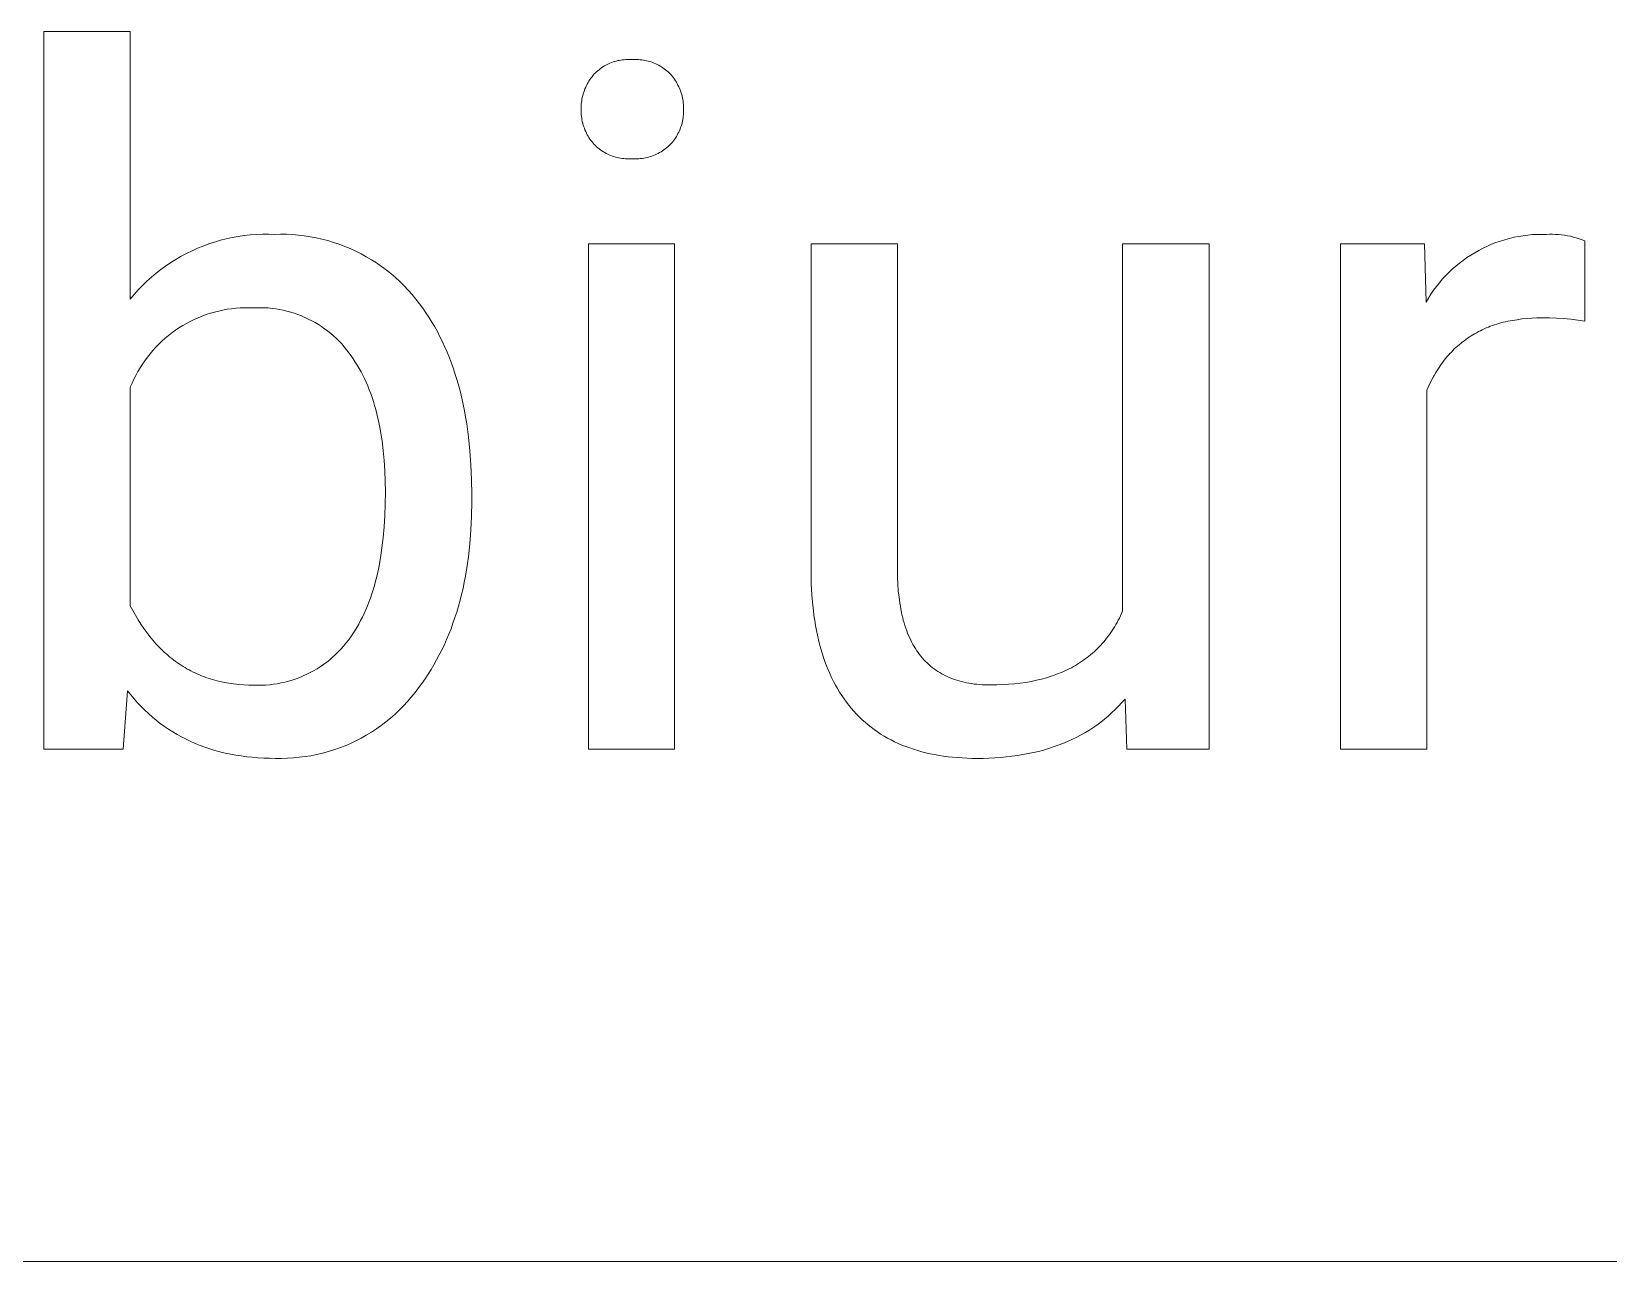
# Model space of a CAD drawing. Header units: millimetres. Extents: x 1348 to 6197, y -150 to 3238.
# Drawn here: x 4618.8 to 4725.2, y 121.2 to 204.2 of the extents above; entities that cross this region are included whole.
import ezdxf

# ---------------------------------------------------------------- set-up
doc = ezdxf.new("R2010")
doc.units = ezdxf.units.MM
doc.header["$MEASUREMENT"] = 0
doc.layers.add('Domyślny', color=7, linetype='Continuous', true_color=0x000000)

msp = doc.modelspace()

# ---------------------------------------------------------------- linework, layer by layer
at = {"layer": 'Domyślny', "color": 18, "lineweight": 15, "true_color": 0x000000}
for p, q in [((4619.59, 155.79), (4619.59, 204.24)), ((4619.59, 204.24), (4625.43, 204.24)), ((4625.43, 204.24), (4625.43, 186.17)), ((4658.12, 202.21), (4658.22, 202.24)), ((4658.22, 202.24), (4658.33, 202.27)), ((4658.33, 202.27), (4658.44, 202.29)), ((4658.44, 202.29), (4658.54, 202.31)), ((4658.54, 202.31), (4658.65, 202.32)), ((4658.65, 202.32), (4658.76, 202.33)), ((4658.76, 202.33), (4658.87, 202.34)), ((4658.87, 202.34), (4658.98, 202.35)), ((4658.98, 202.35), (4659.08, 202.35)), ((4659.08, 202.35), (4659.19, 202.34)), ((4659.19, 202.34), (4659.3, 202.34)), ((4659.3, 202.34), (4659.41, 202.34)), ((4659.41, 202.34), (4659.52, 202.35)), ((4659.52, 202.35), (4659.63, 202.35)), ((4659.63, 202.35), (4659.74, 202.34)), ((4659.74, 202.34), (4659.85, 202.33)), ((4659.85, 202.33), (4659.96, 202.32)), ((4659.96, 202.32), (4660.07, 202.31)), ((4660.07, 202.31), (4660.17, 202.29)), ((4660.17, 202.29), (4660.28, 202.26)), ((4660.28, 202.26), (4660.39, 202.24)), ((4660.39, 202.24), (4660.49, 202.21)), ((4656.52, 201.09), (4656.6, 201.18)), ((4656.6, 201.18), (4656.67, 201.28)), ((4656.67, 201.28), (4656.75, 201.37)), ((4656.75, 201.37), (4656.83, 201.44)), ((4656.83, 201.44), (4656.9, 201.52)), ((4656.9, 201.52), (4656.99, 201.59)), ((4656.99, 201.59), (4657.07, 201.66)), ((4657.07, 201.66), (4657.16, 201.73)), ((4657.16, 201.73), (4657.24, 201.79)), ((4657.24, 201.79), (4657.33, 201.85)), ((4657.33, 201.85), (4657.43, 201.91)), ((4657.43, 201.91), (4657.52, 201.96)), ((4657.52, 201.96), (4657.62, 202.01)), ((4657.62, 202.01), (4657.71, 202.06)), ((4657.71, 202.06), (4657.81, 202.1)), ((4657.81, 202.1), (4657.92, 202.14)), ((4657.92, 202.14), (4658.02, 202.18)), ((4658.02, 202.18), (4658.12, 202.21)), ((4660.49, 202.21), (4660.6, 202.18)), ((4660.6, 202.18), (4660.7, 202.14)), ((4660.7, 202.14), (4660.8, 202.1)), ((4660.8, 202.1), (4660.9, 202.05)), ((4660.9, 202.05), (4661, 202.01)), ((4661, 202.01), (4661.1, 201.96)), ((4661.1, 201.96), (4661.19, 201.9)), ((4661.19, 201.9), (4661.29, 201.85)), ((4661.29, 201.85), (4661.38, 201.79)), ((4661.38, 201.79), (4661.47, 201.72)), ((4661.47, 201.72), (4661.56, 201.66)), ((4661.56, 201.66), (4661.64, 201.59)), ((4661.64, 201.59), (4661.73, 201.52)), ((4661.73, 201.52), (4661.81, 201.44)), ((4661.81, 201.44), (4661.88, 201.37)), ((4661.88, 201.37), (4661.96, 201.28)), ((4661.96, 201.28), (4662.03, 201.19)), ((4662.03, 201.19), (4662.1, 201.1)), ((4656, 200.02), (4656.04, 200.14)), ((4656.04, 200.14), (4656.08, 200.25)), ((4656.08, 200.25), (4656.12, 200.36)), ((4656.12, 200.36), (4656.17, 200.47)), ((4656.17, 200.47), (4656.22, 200.58)), ((4656.22, 200.58), (4656.27, 200.68)), ((4656.27, 200.68), (4656.33, 200.79)), ((4656.33, 200.79), (4656.39, 200.89)), ((4656.39, 200.89), (4656.46, 200.99)), ((4656.46, 200.99), (4656.52, 201.09)), ((4662.1, 201.1), (4662.17, 201.01)), ((4662.17, 201.01), (4662.23, 200.91)), ((4662.23, 200.91), (4662.29, 200.82)), ((4662.29, 200.82), (4662.35, 200.72)), ((4662.35, 200.72), (4662.4, 200.62)), ((4662.4, 200.62), (4662.45, 200.51)), ((4662.45, 200.51), (4662.5, 200.41)), ((4662.5, 200.41), (4662.54, 200.3)), ((4662.54, 200.3), (4662.58, 200.2)), ((4662.58, 200.2), (4662.62, 200.09)), ((4655.86, 199.2), (4655.87, 199.32)), ((4655.86, 199.08), (4655.86, 199.2)), ((4655.86, 198.96), (4655.86, 199.08)), ((4655.87, 199.32), (4655.88, 199.44)), ((4655.88, 199.44), (4655.9, 199.56)), ((4655.9, 199.56), (4655.92, 199.67)), ((4655.92, 199.67), (4655.94, 199.79)), ((4655.94, 199.79), (4655.97, 199.91)), ((4655.97, 199.91), (4656, 200.02)), ((4662.62, 200.09), (4662.65, 199.98)), ((4662.65, 199.98), (4662.68, 199.87)), ((4662.68, 199.87), (4662.7, 199.76)), ((4662.7, 199.76), (4662.73, 199.64)), ((4662.73, 199.64), (4662.74, 199.53)), ((4662.74, 199.53), (4662.76, 199.42)), ((4662.76, 199.42), (4662.77, 199.3)), ((4662.77, 199.3), (4662.77, 199.19)), ((4662.77, 199.19), (4662.77, 199.08)), ((4662.77, 199.08), (4662.77, 198.96)), ((4655.86, 198.84), (4655.86, 198.96)), ((4655.86, 198.73), (4655.86, 198.84)), ((4655.87, 198.61), (4655.86, 198.73)), ((4655.88, 198.49), (4655.87, 198.61)), ((4655.9, 198.38), (4655.88, 198.49)), ((4655.92, 198.26), (4655.9, 198.38)), ((4655.94, 198.15), (4655.92, 198.26)), ((4655.97, 198.03), (4655.94, 198.15)), ((4656, 197.92), (4655.97, 198.03)), ((4662.68, 198.07), (4662.65, 197.96)), ((4662.7, 198.18), (4662.68, 198.07)), ((4662.73, 198.29), (4662.7, 198.18)), ((4662.74, 198.4), (4662.73, 198.29)), ((4662.76, 198.51), (4662.74, 198.4)), ((4662.77, 198.62), (4662.76, 198.51)), ((4662.77, 198.96), (4662.77, 198.85)), ((4662.77, 198.85), (4662.77, 198.74)), ((4662.77, 198.74), (4662.77, 198.62)), ((4656.04, 197.81), (4656, 197.92)), ((4656.08, 197.7), (4656.04, 197.81)), ((4656.12, 197.59), (4656.08, 197.7)), ((4656.17, 197.48), (4656.12, 197.59)), ((4656.22, 197.37), (4656.17, 197.48)), ((4656.27, 197.27), (4656.22, 197.37)), ((4656.33, 197.17), (4656.27, 197.27)), ((4656.39, 197.07), (4656.33, 197.17)), ((4656.46, 196.97), (4656.39, 197.07)), ((4656.52, 196.87), (4656.46, 196.97)), ((4662.17, 196.95), (4662.1, 196.86)), ((4662.23, 197.04), (4662.17, 196.95)), ((4662.29, 197.14), (4662.23, 197.04)), ((4662.35, 197.24), (4662.29, 197.14)), ((4662.4, 197.34), (4662.35, 197.24)), ((4662.45, 197.44), (4662.4, 197.34)), ((4662.5, 197.54), (4662.45, 197.44)), ((4662.54, 197.64), (4662.5, 197.54)), ((4662.58, 197.75), (4662.54, 197.64)), ((4662.62, 197.85), (4662.58, 197.75)), ((4662.65, 197.96), (4662.62, 197.85)), ((4656.6, 196.78), (4656.52, 196.87)), ((4656.67, 196.69), (4656.6, 196.78)), ((4656.75, 196.6), (4656.67, 196.69)), ((4656.83, 196.53), (4656.75, 196.6)), ((4656.91, 196.45), (4656.83, 196.53)), ((4657, 196.38), (4656.91, 196.45)), ((4657.09, 196.31), (4657, 196.38)), ((4657.18, 196.24), (4657.09, 196.31)), ((4657.27, 196.18), (4657.18, 196.24)), ((4657.37, 196.12), (4657.27, 196.18)), ((4657.46, 196.06), (4657.37, 196.12)), ((4657.56, 196.01), (4657.46, 196.06)), ((4657.66, 195.96), (4657.56, 196.01)), ((4657.76, 195.91), (4657.66, 195.96)), ((4657.87, 195.87), (4657.76, 195.91)), ((4657.97, 195.83), (4657.87, 195.87)), ((4660.75, 195.87), (4660.64, 195.83)), ((4660.85, 195.91), (4660.75, 195.87)), ((4660.96, 195.96), (4660.85, 195.91)), ((4661.06, 196.01), (4660.96, 195.96)), ((4661.16, 196.06), (4661.06, 196.01)), ((4661.26, 196.12), (4661.16, 196.06)), ((4661.35, 196.18), (4661.26, 196.12)), ((4661.45, 196.24), (4661.35, 196.18)), ((4661.54, 196.31), (4661.45, 196.24)), ((4661.63, 196.38), (4661.54, 196.31)), ((4661.72, 196.45), (4661.63, 196.38)), ((4661.8, 196.53), (4661.72, 196.45)), ((4661.88, 196.6), (4661.8, 196.53)), ((4661.96, 196.69), (4661.88, 196.6)), ((4662.03, 196.77), (4661.96, 196.69)), ((4662.1, 196.86), (4662.03, 196.77)), ((4658.08, 195.79), (4657.97, 195.83)), ((4658.19, 195.76), (4658.08, 195.79)), ((4658.3, 195.73), (4658.19, 195.76)), ((4658.41, 195.71), (4658.3, 195.73)), ((4658.52, 195.69), (4658.41, 195.71)), ((4658.63, 195.67), (4658.52, 195.69)), ((4658.74, 195.66), (4658.63, 195.67)), ((4658.85, 195.65), (4658.74, 195.66)), ((4658.96, 195.64), (4658.85, 195.65)), ((4659.08, 195.64), (4658.96, 195.64)), ((4659.19, 195.64), (4659.08, 195.64)), ((4659.3, 195.65), (4659.19, 195.64)), ((4659.41, 195.65), (4659.3, 195.65)), ((4659.53, 195.64), (4659.41, 195.65)), ((4659.64, 195.64), (4659.53, 195.64)), ((4659.75, 195.65), (4659.64, 195.64)), ((4659.87, 195.66), (4659.75, 195.65)), ((4659.98, 195.67), (4659.87, 195.66)), ((4660.09, 195.69), (4659.98, 195.67)), ((4660.2, 195.71), (4660.09, 195.69)), ((4660.31, 195.74), (4660.2, 195.71)), ((4660.42, 195.76), (4660.31, 195.74)), ((4660.53, 195.8), (4660.42, 195.76)), ((4660.64, 195.83), (4660.53, 195.8)), ((4633.53, 190.5), (4633.94, 190.53)), ((4633.94, 190.53), (4634.35, 190.55)), ((4634.35, 190.55), (4634.76, 190.55)), ((4634.76, 190.55), (4635.17, 190.54)), ((4635.17, 190.54), (4635.58, 190.55)), ((4635.58, 190.55), (4635.98, 190.55)), ((4635.98, 190.55), (4636.38, 190.53)), ((4636.38, 190.53), (4636.78, 190.49)), ((4720.08, 190.52), (4720.39, 190.54)), ((4720.39, 190.54), (4720.71, 190.54)), ((4720.71, 190.54), (4721.02, 190.54)), ((4721.02, 190.54), (4721.23, 190.55)), ((4721.23, 190.55), (4721.43, 190.55)), ((4721.43, 190.55), (4721.63, 190.54)), ((4721.63, 190.54), (4721.84, 190.53)), ((4721.84, 190.53), (4722.04, 190.51)), ((4629.6, 189.43), (4629.97, 189.6)), ((4629.97, 189.6), (4630.35, 189.75)), ((4630.35, 189.75), (4630.73, 189.89)), ((4630.73, 189.89), (4631.12, 190.02)), ((4631.12, 190.02), (4631.52, 190.14)), ((4631.52, 190.14), (4631.91, 190.24)), ((4631.91, 190.24), (4632.32, 190.33)), ((4632.32, 190.33), (4632.72, 190.4)), ((4632.72, 190.4), (4633.13, 190.46)), ((4633.13, 190.46), (4633.53, 190.5)), ((4636.78, 190.49), (4637.18, 190.45)), ((4637.18, 190.45), (4637.58, 190.38)), ((4637.58, 190.38), (4637.98, 190.31)), ((4637.98, 190.31), (4638.37, 190.22)), ((4638.37, 190.22), (4638.76, 190.12)), ((4638.76, 190.12), (4639.15, 190)), ((4639.15, 190), (4639.53, 189.87)), ((4639.53, 189.87), (4639.91, 189.73)), ((4639.91, 189.73), (4640.28, 189.58)), ((4640.28, 189.58), (4640.65, 189.41)), ((4656.35, 155.78), (4656.35, 189.9)), ((4656.35, 189.9), (4662.17, 189.9)), ((4662.17, 189.9), (4662.17, 155.78)), ((4671.39, 167.71), (4671.39, 189.91)), ((4671.39, 189.91), (4677.22, 189.91)), ((4677.22, 189.91), (4677.22, 167.87)), ((4692.41, 165.09), (4692.41, 189.91)), ((4692.41, 189.91), (4698.26, 189.91)), ((4698.26, 189.91), (4698.26, 155.79)), ((4707.12, 155.79), (4707.12, 189.91)), ((4707.12, 189.91), (4712.79, 189.91)), ((4712.79, 189.91), (4712.89, 185.97)), ((4716.18, 189.3), (4716.46, 189.46)), ((4716.46, 189.46), (4716.74, 189.6)), ((4716.74, 189.6), (4717.03, 189.74)), ((4717.03, 189.74), (4717.32, 189.87)), ((4717.32, 189.87), (4717.61, 189.98)), ((4717.61, 189.98), (4717.91, 190.08)), ((4717.91, 190.08), (4718.21, 190.18)), ((4718.21, 190.18), (4718.52, 190.26)), ((4718.52, 190.26), (4718.83, 190.34)), ((4718.83, 190.34), (4719.14, 190.4)), ((4719.14, 190.4), (4719.45, 190.45)), ((4719.45, 190.45), (4719.76, 190.49)), ((4719.76, 190.49), (4720.08, 190.52)), ((4722.04, 190.51), (4722.24, 190.48)), ((4722.24, 190.48), (4722.44, 190.45)), ((4722.44, 190.45), (4722.64, 190.41)), ((4722.64, 190.41), (4722.84, 190.36)), ((4722.84, 190.36), (4723.03, 190.31)), ((4723.03, 190.31), (4723.23, 190.24)), ((4723.23, 190.24), (4723.42, 190.18)), ((4723.42, 190.18), (4723.61, 190.1)), ((4723.61, 190.1), (4723.61, 184.68)), ((4627.49, 188.16), (4627.82, 188.4)), ((4627.82, 188.4), (4628.16, 188.63)), ((4628.16, 188.63), (4628.51, 188.85)), ((4628.51, 188.85), (4628.87, 189.06)), ((4628.87, 189.06), (4629.23, 189.25)), ((4629.23, 189.25), (4629.6, 189.43)), ((4640.65, 189.41), (4641.01, 189.23)), ((4641.01, 189.23), (4641.36, 189.03)), ((4641.36, 189.03), (4641.71, 188.83)), ((4641.71, 188.83), (4642.05, 188.61)), ((4642.05, 188.61), (4642.38, 188.38)), ((4714.9, 188.39), (4715.14, 188.59)), ((4715.14, 188.59), (4715.39, 188.78)), ((4715.39, 188.78), (4715.65, 188.97)), ((4715.65, 188.97), (4715.91, 189.14)), ((4715.91, 189.14), (4716.18, 189.3)), ((4626.26, 187.08), (4626.55, 187.37)), ((4626.55, 187.37), (4626.86, 187.64)), ((4626.86, 187.64), (4627.17, 187.91)), ((4627.17, 187.91), (4627.49, 188.16)), ((4642.38, 188.38), (4642.71, 188.14)), ((4642.71, 188.14), (4643.02, 187.89)), ((4643.02, 187.89), (4643.33, 187.63)), ((4643.33, 187.63), (4643.62, 187.35)), ((4643.62, 187.35), (4643.91, 187.07)), ((4713.79, 187.27), (4713.99, 187.51)), ((4713.99, 187.51), (4714.21, 187.74)), ((4714.21, 187.74), (4714.43, 187.97)), ((4714.43, 187.97), (4714.66, 188.18)), ((4714.66, 188.18), (4714.9, 188.39)), ((4625.43, 186.17), (4625.7, 186.48)), ((4625.7, 186.48), (4625.97, 186.79)), ((4625.97, 186.79), (4626.26, 187.08)), ((4643.91, 187.07), (4644.19, 186.78)), ((4644.19, 186.78), (4644.46, 186.47)), ((4644.46, 186.47), (4644.71, 186.16)), ((4713.05, 186.24), (4713.22, 186.51)), ((4713.22, 186.51), (4713.4, 186.77)), ((4713.4, 186.77), (4713.59, 187.02)), ((4713.59, 187.02), (4713.79, 187.27)), ((4630.84, 185.21), (4630.56, 185.12)), ((4631.12, 185.29), (4630.84, 185.21)), ((4631.4, 185.36), (4631.12, 185.29)), ((4631.68, 185.42), (4631.4, 185.36)), ((4631.97, 185.48), (4631.68, 185.42)), ((4632.26, 185.52), (4631.97, 185.48)), ((4632.55, 185.55), (4632.26, 185.52)), ((4632.84, 185.58), (4632.55, 185.55)), ((4633.13, 185.59), (4632.84, 185.58)), ((4633.43, 185.59), (4633.13, 185.59)), ((4633.72, 185.58), (4633.43, 185.59)), ((4633.98, 185.59), (4633.72, 185.58)), ((4634.23, 185.59), (4633.98, 185.59)), ((4634.49, 185.59), (4634.23, 185.59)), ((4634.75, 185.57), (4634.49, 185.59)), ((4635, 185.54), (4634.75, 185.57)), ((4635.26, 185.51), (4635, 185.54)), ((4635.51, 185.47), (4635.26, 185.51)), ((4635.76, 185.42), (4635.51, 185.47)), ((4636.01, 185.36), (4635.76, 185.42)), ((4636.26, 185.29), (4636.01, 185.36)), ((4636.5, 185.21), (4636.26, 185.29)), ((4636.74, 185.13), (4636.5, 185.21)), ((4644.71, 186.16), (4644.96, 185.84)), ((4644.96, 185.84), (4645.18, 185.55)), ((4645.18, 185.55), (4645.39, 185.24)), ((4645.39, 185.24), (4645.59, 184.94)), ((4712.89, 185.97), (4713.05, 186.24)), ((4628.72, 184.22), (4628.48, 184.06)), ((4628.97, 184.38), (4628.72, 184.22)), ((4629.23, 184.52), (4628.97, 184.38)), ((4629.48, 184.66), (4629.23, 184.52)), ((4629.75, 184.79), (4629.48, 184.66)), ((4630.01, 184.91), (4629.75, 184.79)), ((4630.28, 185.02), (4630.01, 184.91)), ((4630.56, 185.12), (4630.28, 185.02)), ((4636.98, 185.03), (4636.74, 185.13)), ((4637.22, 184.93), (4636.98, 185.03)), ((4637.45, 184.82), (4637.22, 184.93)), ((4637.68, 184.71), (4637.45, 184.82)), ((4637.91, 184.58), (4637.68, 184.71)), ((4638.13, 184.45), (4637.91, 184.58)), ((4638.34, 184.31), (4638.13, 184.45)), ((4638.55, 184.16), (4638.34, 184.31)), ((4638.76, 184.01), (4638.55, 184.16)), ((4645.59, 184.94), (4645.79, 184.62)), ((4645.79, 184.62), (4645.98, 184.3)), ((4645.98, 184.3), (4646.16, 183.97)), ((4716.82, 184.16), (4716.69, 184.1)), ((4716.96, 184.22), (4716.82, 184.16)), ((4717.1, 184.27), (4716.96, 184.22)), ((4717.23, 184.33), (4717.1, 184.27)), ((4717.37, 184.38), (4717.23, 184.33)), ((4717.52, 184.43), (4717.37, 184.38)), ((4717.66, 184.47), (4717.52, 184.43)), ((4717.81, 184.52), (4717.66, 184.47)), ((4717.95, 184.56), (4717.81, 184.52)), ((4718.1, 184.6), (4717.95, 184.56)), ((4718.25, 184.64), (4718.1, 184.6)), ((4718.41, 184.67), (4718.25, 184.64)), ((4718.72, 184.73), (4718.41, 184.67)), ((4719.04, 184.78), (4718.72, 184.73)), ((4719.36, 184.83), (4719.04, 184.78)), ((4719.69, 184.86), (4719.36, 184.83)), ((4720.03, 184.89), (4719.69, 184.86)), ((4720.38, 184.9), (4720.03, 184.89)), ((4720.73, 184.9), (4720.38, 184.9)), ((4721.22, 184.9), (4720.73, 184.9)), ((4721.7, 184.89), (4721.22, 184.9)), ((4722.18, 184.86), (4721.7, 184.89)), ((4722.66, 184.81), (4722.18, 184.86)), ((4723.13, 184.75), (4722.66, 184.81)), ((4723.61, 184.68), (4723.13, 184.75)), ((4627.36, 183.12), (4627.16, 182.92)), ((4627.57, 183.33), (4627.36, 183.12)), ((4627.79, 183.52), (4627.57, 183.33)), ((4628.01, 183.71), (4627.79, 183.52)), ((4628.24, 183.89), (4628.01, 183.71)), ((4628.48, 184.06), (4628.24, 183.89)), ((4638.96, 183.85), (4638.76, 184.01)), ((4639.15, 183.68), (4638.96, 183.85)), ((4639.34, 183.51), (4639.15, 183.68)), ((4639.52, 183.33), (4639.34, 183.51)), ((4639.7, 183.14), (4639.52, 183.33)), ((4639.87, 182.95), (4639.7, 183.14)), ((4646.16, 183.97), (4646.33, 183.63)), ((4646.33, 183.63), (4646.5, 183.28)), ((4646.5, 183.28), (4646.66, 182.93)), ((4715.12, 183.09), (4715.01, 182.99)), ((4715.23, 183.18), (4715.12, 183.09)), ((4715.34, 183.27), (4715.23, 183.18)), ((4715.46, 183.36), (4715.34, 183.27)), ((4715.57, 183.44), (4715.46, 183.36)), ((4715.69, 183.52), (4715.57, 183.44)), ((4715.81, 183.6), (4715.69, 183.52)), ((4715.93, 183.68), (4715.81, 183.6)), ((4716.05, 183.76), (4715.93, 183.68)), ((4716.17, 183.83), (4716.05, 183.76)), ((4716.3, 183.9), (4716.17, 183.83)), ((4716.43, 183.97), (4716.3, 183.9)), ((4716.56, 184.03), (4716.43, 183.97)), ((4716.69, 184.1), (4716.56, 184.03)), ((4626.41, 182.01), (4626.25, 181.77)), ((4626.59, 182.25), (4626.41, 182.01)), ((4626.77, 182.48), (4626.59, 182.25)), ((4626.96, 182.7), (4626.77, 182.48)), ((4627.16, 182.92), (4626.96, 182.7)), ((4640.03, 182.75), (4639.87, 182.95)), ((4640.19, 182.55), (4640.03, 182.75)), ((4640.34, 182.34), (4640.19, 182.55)), ((4640.48, 182.13), (4640.34, 182.34)), ((4640.62, 181.92), (4640.48, 182.13)), ((4646.66, 182.93), (4646.82, 182.58)), ((4646.82, 182.58), (4646.97, 182.21)), ((4646.97, 182.21), (4647.11, 181.84)), ((4714.12, 182.04), (4714.03, 181.92)), ((4714.21, 182.15), (4714.12, 182.04)), ((4714.3, 182.27), (4714.21, 182.15)), ((4714.4, 182.38), (4714.3, 182.27)), ((4714.5, 182.49), (4714.4, 182.38)), ((4714.6, 182.59), (4714.5, 182.49)), ((4714.7, 182.7), (4714.6, 182.59)), ((4714.8, 182.8), (4714.7, 182.7)), ((4714.91, 182.9), (4714.8, 182.8)), ((4715.01, 182.99), (4714.91, 182.9)), ((4625.8, 181.02), (4625.67, 180.76)), ((4625.94, 181.28), (4625.8, 181.02)), ((4626.09, 181.53), (4625.94, 181.28)), ((4626.25, 181.77), (4626.09, 181.53)), ((4640.75, 181.71), (4640.62, 181.92)), ((4640.88, 181.49), (4640.75, 181.71)), ((4641.01, 181.26), (4640.88, 181.49)), ((4641.13, 181.03), (4641.01, 181.26)), ((4641.24, 180.8), (4641.13, 181.03)), ((4647.11, 181.84), (4647.24, 181.46)), ((4647.24, 181.46), (4647.37, 181.08)), ((4647.37, 181.08), (4647.49, 180.68)), ((4713.45, 181.02), (4713.37, 180.89)), ((4713.52, 181.16), (4713.45, 181.02)), ((4713.6, 181.29), (4713.52, 181.16)), ((4713.68, 181.42), (4713.6, 181.29)), ((4713.77, 181.55), (4713.68, 181.42)), ((4713.85, 181.67), (4713.77, 181.55)), ((4713.94, 181.8), (4713.85, 181.67)), ((4714.03, 181.92), (4713.94, 181.8)), ((4625.55, 180.49), (4625.43, 180.22)), ((4625.43, 180.22), (4625.43, 165.46)), ((4625.67, 180.76), (4625.55, 180.49)), ((4641.35, 180.55), (4641.24, 180.8)), ((4641.46, 180.31), (4641.35, 180.55)), ((4641.56, 180.05), (4641.46, 180.31)), ((4641.66, 179.79), (4641.56, 180.05)), ((4647.49, 180.68), (4647.6, 180.29)), ((4647.6, 180.29), (4647.71, 179.88)), ((4647.71, 179.88), (4647.81, 179.47)), ((4713.08, 180.31), (4712.95, 180.01)), ((4712.95, 180.01), (4712.95, 155.79)), ((4713.22, 180.6), (4713.08, 180.31)), ((4713.37, 180.89), (4713.22, 180.6)), ((4641.75, 179.53), (4641.66, 179.79)), ((4641.84, 179.26), (4641.75, 179.53)), ((4641.92, 178.99), (4641.84, 179.26)), ((4642, 178.71), (4641.92, 178.99)), ((4647.81, 179.47), (4647.9, 179.05)), ((4647.9, 179.05), (4647.99, 178.62)), ((4642.08, 178.42), (4642, 178.71)), ((4642.15, 178.13), (4642.08, 178.42)), ((4642.21, 177.83), (4642.15, 178.13)), ((4642.27, 177.53), (4642.21, 177.83)), ((4647.99, 178.62), (4648.06, 178.19)), ((4648.06, 178.19), (4648.14, 177.75)), ((4642.33, 177.23), (4642.27, 177.53)), ((4642.43, 176.6), (4642.33, 177.23)), ((4648.14, 177.75), (4648.26, 176.85)), ((4648.26, 176.85), (4648.36, 175.92)), ((4642.51, 175.95), (4642.43, 176.6)), ((4642.57, 175.27), (4642.51, 175.95)), ((4648.36, 175.92), (4648.42, 174.96)), ((4642.61, 174.58), (4642.57, 175.27)), ((4642.64, 173.87), (4642.61, 174.58)), ((4648.42, 174.96), (4648.46, 173.98)), ((4642.65, 173.13), (4642.64, 173.87)), ((4648.46, 173.98), (4648.48, 172.97)), ((4642.64, 172.33), (4642.65, 173.13)), ((4648.48, 172.47), (4648.46, 171.51)), ((4648.48, 172.97), (4648.48, 172.47)), ((4642.57, 170.8), (4642.61, 171.55)), ((4642.61, 171.55), (4642.64, 172.33)), ((4648.46, 171.51), (4648.42, 170.57)), ((4642.5, 170.07), (4642.57, 170.8)), ((4648.42, 170.57), (4648.35, 169.65)), ((4642.32, 168.7), (4642.42, 169.37)), ((4642.42, 169.37), (4642.5, 170.07)), ((4648.35, 169.65), (4648.25, 168.76)), ((4642.2, 168.05), (4642.32, 168.7)), ((4648.19, 168.32), (4648.13, 167.89)), ((4648.25, 168.76), (4648.19, 168.32)), ((4641.91, 166.83), (4641.99, 167.12)), ((4641.99, 167.12), (4642.07, 167.43)), ((4642.07, 167.43), (4642.14, 167.73)), ((4642.14, 167.73), (4642.2, 168.05)), ((4648.05, 167.47), (4647.97, 167.05)), ((4648.13, 167.89), (4648.05, 167.47)), ((4671.4, 166.94), (4671.39, 167.71)), ((4677.22, 167.87), (4677.22, 167.39)), ((4677.22, 167.39), (4677.24, 166.93)), ((4641.64, 165.98), (4641.74, 166.26)), ((4641.74, 166.26), (4641.83, 166.54)), ((4641.83, 166.54), (4641.91, 166.83)), ((4647.79, 166.23), (4647.69, 165.83)), ((4647.89, 166.63), (4647.79, 166.23)), ((4647.97, 167.05), (4647.89, 166.63)), ((4671.44, 166.2), (4671.4, 166.94)), ((4671.5, 165.49), (4671.44, 166.2)), ((4677.24, 166.93), (4677.27, 166.48)), ((4677.27, 166.48), (4677.32, 166.05)), ((4677.32, 166.05), (4677.37, 165.63)), ((4625.43, 165.46), (4625.61, 165.14)), ((4625.61, 165.14), (4625.78, 164.82)), ((4641.22, 164.94), (4641.33, 165.19)), ((4641.33, 165.19), (4641.44, 165.45)), ((4641.44, 165.45), (4641.54, 165.71)), ((4641.54, 165.71), (4641.64, 165.98)), ((4647.47, 165.04), (4647.34, 164.66)), ((4647.58, 165.43), (4647.47, 165.04)), ((4647.69, 165.83), (4647.58, 165.43)), ((4671.54, 165.14), (4671.5, 165.49)), ((4671.58, 164.8), (4671.54, 165.14)), ((4677.37, 165.63), (4677.41, 165.43)), ((4677.41, 165.43), (4677.44, 165.23)), ((4677.44, 165.23), (4677.48, 165.04)), ((4677.48, 165.04), (4677.52, 164.85)), ((4692.34, 164.94), (4692.41, 165.09)), ((4625.78, 164.82), (4625.97, 164.51)), ((4625.97, 164.51), (4626.15, 164.21)), ((4626.15, 164.21), (4626.35, 163.93)), ((4626.35, 163.93), (4626.55, 163.65)), ((4640.59, 163.78), (4640.73, 164)), ((4640.73, 164), (4640.86, 164.23)), ((4640.86, 164.23), (4640.98, 164.46)), ((4640.98, 164.46), (4641.1, 164.7)), ((4641.1, 164.7), (4641.22, 164.94)), ((4647.21, 164.28), (4647.08, 163.91)), ((4647.34, 164.66), (4647.21, 164.28)), ((4671.63, 164.46), (4671.58, 164.8)), ((4671.68, 164.13), (4671.63, 164.46)), ((4671.74, 163.8), (4671.68, 164.13)), ((4677.52, 164.85), (4677.57, 164.66)), ((4677.57, 164.66), (4677.61, 164.48)), ((4677.61, 164.48), (4677.67, 164.3)), ((4677.67, 164.3), (4677.72, 164.12)), ((4677.72, 164.12), (4677.78, 163.95)), ((4677.78, 163.95), (4677.84, 163.78)), ((4691.71, 163.79), (4691.79, 163.93)), ((4691.79, 163.93), (4691.88, 164.06)), ((4691.88, 164.06), (4691.96, 164.2)), ((4691.96, 164.2), (4692.04, 164.34)), ((4692.04, 164.34), (4692.12, 164.49)), ((4692.12, 164.49), (4692.2, 164.63)), ((4692.2, 164.63), (4692.27, 164.78)), ((4692.27, 164.78), (4692.34, 164.94)), ((4626.55, 163.65), (4626.75, 163.38)), ((4626.75, 163.38), (4626.96, 163.13)), ((4626.96, 163.13), (4627.18, 162.88)), ((4627.18, 162.88), (4627.4, 162.65)), ((4639.83, 162.74), (4639.99, 162.94)), ((4639.99, 162.94), (4640.15, 163.15)), ((4640.15, 163.15), (4640.31, 163.36)), ((4640.31, 163.36), (4640.45, 163.57)), ((4640.45, 163.57), (4640.59, 163.78)), ((4646.78, 163.18), (4646.63, 162.83)), ((4646.93, 163.54), (4646.78, 163.18)), ((4647.08, 163.91), (4646.93, 163.54)), ((4671.81, 163.48), (4671.74, 163.8)), ((4671.88, 163.17), (4671.81, 163.48)), ((4671.96, 162.86), (4671.88, 163.17)), ((4672.04, 162.56), (4671.96, 162.86)), ((4677.84, 163.78), (4677.9, 163.61)), ((4677.9, 163.61), (4677.97, 163.45)), ((4677.97, 163.45), (4678.04, 163.3)), ((4678.04, 163.3), (4678.11, 163.14)), ((4678.11, 163.14), (4678.18, 162.99)), ((4678.18, 162.99), (4678.26, 162.85)), ((4678.26, 162.85), (4678.34, 162.71)), ((4690.93, 162.8), (4691.03, 162.92)), ((4691.03, 162.92), (4691.14, 163.03)), ((4691.14, 163.03), (4691.24, 163.15)), ((4691.24, 163.15), (4691.33, 163.28)), ((4691.33, 163.28), (4691.43, 163.4)), ((4691.43, 163.4), (4691.52, 163.53)), ((4691.52, 163.53), (4691.62, 163.66)), ((4691.62, 163.66), (4691.71, 163.79)), ((4627.4, 162.65), (4627.52, 162.53)), ((4627.52, 162.53), (4627.63, 162.42)), ((4627.63, 162.42), (4627.75, 162.31)), ((4627.75, 162.31), (4627.87, 162.21)), ((4627.87, 162.21), (4627.99, 162.1)), ((4627.99, 162.1), (4628.11, 162)), ((4628.11, 162), (4628.23, 161.9)), ((4628.23, 161.9), (4628.35, 161.81)), ((4628.35, 161.81), (4628.48, 161.71)), ((4638.69, 161.66), (4638.89, 161.82)), ((4638.89, 161.82), (4639.09, 161.99)), ((4639.09, 161.99), (4639.29, 162.17)), ((4639.29, 162.17), (4639.47, 162.35)), ((4639.47, 162.35), (4639.65, 162.54)), ((4639.65, 162.54), (4639.83, 162.74)), ((4646.11, 161.81), (4645.93, 161.48)), ((4646.29, 162.14), (4646.11, 161.81)), ((4646.46, 162.48), (4646.29, 162.14)), ((4646.63, 162.83), (4646.46, 162.48)), ((4672.13, 162.27), (4672.04, 162.56)), ((4672.22, 161.98), (4672.13, 162.27)), ((4672.32, 161.69), (4672.22, 161.98)), ((4678.34, 162.71), (4678.43, 162.57)), ((4678.43, 162.57), (4678.52, 162.43)), ((4678.52, 162.43), (4678.61, 162.3)), ((4678.61, 162.3), (4678.7, 162.18)), ((4678.7, 162.18), (4678.8, 162.05)), ((4678.8, 162.05), (4678.9, 161.93)), ((4678.9, 161.93), (4679, 161.82)), ((4679, 161.82), (4679.11, 161.71)), ((4689.76, 161.78), (4689.88, 161.87)), ((4689.88, 161.87), (4690.01, 161.96)), ((4690.01, 161.96), (4690.13, 162.06)), ((4690.13, 162.06), (4690.25, 162.16)), ((4690.25, 162.16), (4690.37, 162.26)), ((4690.37, 162.26), (4690.49, 162.36)), ((4690.49, 162.36), (4690.6, 162.47)), ((4690.6, 162.47), (4690.71, 162.58)), ((4690.71, 162.58), (4690.82, 162.69)), ((4690.82, 162.69), (4690.93, 162.8)), ((4628.48, 161.71), (4628.61, 161.62)), ((4628.61, 161.62), (4628.73, 161.54)), ((4628.73, 161.54), (4628.86, 161.45)), ((4628.86, 161.45), (4629, 161.37)), ((4629, 161.37), (4629.13, 161.29)), ((4629.13, 161.29), (4629.26, 161.21)), ((4629.26, 161.21), (4629.4, 161.14)), ((4629.4, 161.14), (4629.53, 161.06)), ((4629.53, 161.06), (4629.67, 160.99)), ((4629.67, 160.99), (4629.81, 160.93)), ((4629.81, 160.93), (4629.95, 160.86)), ((4629.95, 160.86), (4630.1, 160.8)), ((4630.1, 160.8), (4630.24, 160.74)), ((4630.24, 160.74), (4630.39, 160.68)), ((4636.87, 160.63), (4637.11, 160.73)), ((4637.11, 160.73), (4637.35, 160.84)), ((4637.35, 160.84), (4637.58, 160.95)), ((4637.58, 160.95), (4637.81, 161.08)), ((4637.81, 161.08), (4638.04, 161.21)), ((4638.04, 161.21), (4638.26, 161.35)), ((4638.26, 161.35), (4638.48, 161.5)), ((4638.48, 161.5), (4638.69, 161.66)), ((4645.53, 160.84), (4645.33, 160.53)), ((4645.73, 161.16), (4645.53, 160.84)), ((4645.93, 161.48), (4645.73, 161.16)), ((4672.42, 161.41), (4672.32, 161.69)), ((4672.53, 161.14), (4672.42, 161.41)), ((4672.65, 160.88), (4672.53, 161.14)), ((4672.77, 160.62), (4672.65, 160.88)), ((4679.11, 161.71), (4679.22, 161.6)), ((4679.22, 161.6), (4679.33, 161.5)), ((4679.33, 161.5), (4679.45, 161.39)), ((4679.45, 161.39), (4679.56, 161.3)), ((4679.56, 161.3), (4679.69, 161.21)), ((4679.69, 161.21), (4679.81, 161.12)), ((4679.81, 161.12), (4679.94, 161.03)), ((4679.94, 161.03), (4680.07, 160.95)), ((4680.07, 160.95), (4680.2, 160.87)), ((4680.2, 160.87), (4680.34, 160.8)), ((4680.34, 160.8), (4680.48, 160.73)), ((4680.48, 160.73), (4680.62, 160.66)), ((4687.59, 160.7), (4687.75, 160.76)), ((4687.75, 160.76), (4687.91, 160.82)), ((4687.91, 160.82), (4688.06, 160.88)), ((4688.06, 160.88), (4688.22, 160.94)), ((4688.22, 160.94), (4688.37, 161)), ((4688.37, 161), (4688.52, 161.07)), ((4688.52, 161.07), (4688.66, 161.14)), ((4688.66, 161.14), (4688.81, 161.21)), ((4688.81, 161.21), (4688.95, 161.28)), ((4688.95, 161.28), (4689.09, 161.36)), ((4689.09, 161.36), (4689.23, 161.44)), ((4689.23, 161.44), (4689.36, 161.52)), ((4689.36, 161.52), (4689.5, 161.61)), ((4689.5, 161.61), (4689.63, 161.69)), ((4689.63, 161.69), (4689.76, 161.78)), ((4625.24, 159.73), (4624.95, 155.79)), ((4625.47, 159.45), (4625.24, 159.73)), ((4630.39, 160.68), (4630.53, 160.63)), ((4630.53, 160.63), (4630.68, 160.58)), ((4630.68, 160.58), (4630.83, 160.53)), ((4630.83, 160.53), (4630.98, 160.48)), ((4630.98, 160.48), (4631.14, 160.44)), ((4631.14, 160.44), (4631.29, 160.4)), ((4631.29, 160.4), (4631.45, 160.36)), ((4631.45, 160.36), (4631.6, 160.33)), ((4631.6, 160.33), (4631.76, 160.29)), ((4631.76, 160.29), (4632.09, 160.23)), ((4632.09, 160.23), (4632.41, 160.19)), ((4632.41, 160.19), (4632.75, 160.15)), ((4632.75, 160.15), (4633.09, 160.12)), ((4633.09, 160.12), (4633.43, 160.11)), ((4633.43, 160.11), (4633.78, 160.1)), ((4633.78, 160.1), (4634.05, 160.1)), ((4634.05, 160.1), (4634.31, 160.1)), ((4634.31, 160.1), (4634.57, 160.11)), ((4634.57, 160.11), (4634.83, 160.13)), ((4634.83, 160.13), (4635.09, 160.16)), ((4635.09, 160.16), (4635.35, 160.2)), ((4635.35, 160.2), (4635.61, 160.25)), ((4635.61, 160.25), (4635.87, 160.31)), ((4635.87, 160.31), (4636.12, 160.37)), ((4636.12, 160.37), (4636.37, 160.45)), ((4636.37, 160.45), (4636.62, 160.53)), ((4636.62, 160.53), (4636.87, 160.63)), ((4644.89, 159.93), (4644.65, 159.6)), ((4645.11, 160.22), (4644.89, 159.93)), ((4645.33, 160.53), (4645.11, 160.22)), ((4672.89, 160.36), (4672.77, 160.62)), ((4673.03, 160.11), (4672.89, 160.36)), ((4673.16, 159.87), (4673.03, 160.11)), ((4673.31, 159.63), (4673.16, 159.87)), ((4680.62, 160.66), (4680.77, 160.6)), ((4680.77, 160.6), (4680.92, 160.54)), ((4680.92, 160.54), (4681.07, 160.49)), ((4681.07, 160.49), (4681.22, 160.44)), ((4681.22, 160.44), (4681.38, 160.39)), ((4681.38, 160.39), (4681.54, 160.34)), ((4681.54, 160.34), (4681.71, 160.3)), ((4681.71, 160.3), (4681.87, 160.27)), ((4681.87, 160.27), (4682.04, 160.24)), ((4682.04, 160.24), (4682.22, 160.21)), ((4682.22, 160.21), (4682.39, 160.18)), ((4682.39, 160.18), (4682.57, 160.16)), ((4682.57, 160.16), (4682.76, 160.15)), ((4682.76, 160.15), (4682.94, 160.13)), ((4682.94, 160.13), (4683.13, 160.12)), ((4683.13, 160.12), (4683.32, 160.12)), ((4683.32, 160.12), (4683.52, 160.12)), ((4683.52, 160.12), (4683.93, 160.12)), ((4683.93, 160.12), (4684.34, 160.14)), ((4684.34, 160.14), (4684.73, 160.16)), ((4684.73, 160.16), (4685.12, 160.19)), ((4685.12, 160.19), (4685.5, 160.24)), ((4685.5, 160.24), (4685.87, 160.29)), ((4685.87, 160.29), (4686.23, 160.35)), ((4686.23, 160.35), (4686.59, 160.43)), ((4686.59, 160.43), (4686.93, 160.51)), ((4686.93, 160.51), (4687.27, 160.6)), ((4687.27, 160.6), (4687.59, 160.7)), ((4625.69, 159.18), (4625.47, 159.45)), ((4625.93, 158.91), (4625.69, 159.18)), ((4626.17, 158.66), (4625.93, 158.91)), ((4626.42, 158.41), (4626.17, 158.66)), ((4643.87, 158.7), (4643.59, 158.41)), ((4644.14, 158.99), (4643.87, 158.7)), ((4644.4, 159.29), (4644.14, 158.99)), ((4644.65, 159.6), (4644.4, 159.29)), ((4673.45, 159.4), (4673.31, 159.63)), ((4673.61, 159.18), (4673.45, 159.4)), ((4673.77, 158.96), (4673.61, 159.18)), ((4673.93, 158.75), (4673.77, 158.96)), ((4674.1, 158.54), (4673.93, 158.75)), ((4692.14, 158.68), (4691.91, 158.45)), ((4692.36, 158.92), (4692.14, 158.68)), ((4692.58, 159.16), (4692.36, 158.92)), ((4692.7, 155.79), (4692.58, 159.16)), ((4626.67, 158.18), (4626.42, 158.41)), ((4626.93, 157.95), (4626.67, 158.18)), ((4627.19, 157.73), (4626.93, 157.95)), ((4627.46, 157.52), (4627.19, 157.73)), ((4642.69, 157.62), (4642.37, 157.38)), ((4643, 157.87), (4642.69, 157.62)), ((4643.3, 158.14), (4643, 157.87)), ((4643.59, 158.41), (4643.3, 158.14)), ((4674.28, 158.34), (4674.1, 158.54)), ((4674.46, 158.14), (4674.28, 158.34)), ((4674.64, 157.96), (4674.46, 158.14)), ((4674.83, 157.77), (4674.64, 157.96)), ((4675.03, 157.6), (4674.83, 157.77)), ((4675.23, 157.42), (4675.03, 157.6)), ((4690.93, 157.6), (4690.67, 157.41)), ((4691.18, 157.8), (4690.93, 157.6)), ((4691.43, 158.01), (4691.18, 157.8)), ((4691.67, 158.23), (4691.43, 158.01)), ((4691.91, 158.45), (4691.67, 158.23)), ((4627.74, 157.32), (4627.46, 157.52)), ((4628.02, 157.13), (4627.74, 157.32)), ((4628.3, 156.94), (4628.02, 157.13)), ((4628.6, 156.77), (4628.3, 156.94)), ((4628.89, 156.61), (4628.6, 156.77)), ((4629.2, 156.45), (4628.89, 156.61)), ((4641.01, 156.52), (4640.66, 156.34)), ((4641.36, 156.72), (4641.01, 156.52)), ((4641.71, 156.93), (4641.36, 156.72)), ((4642.04, 157.15), (4641.71, 156.93)), ((4642.37, 157.38), (4642.04, 157.15)), ((4675.44, 157.26), (4675.23, 157.42)), ((4675.65, 157.1), (4675.44, 157.26)), ((4675.86, 156.95), (4675.65, 157.1)), ((4676.08, 156.8), (4675.86, 156.95)), ((4676.31, 156.66), (4676.08, 156.8)), ((4676.54, 156.53), (4676.31, 156.66)), ((4676.78, 156.4), (4676.54, 156.53)), ((4689.28, 156.57), (4688.98, 156.43)), ((4689.57, 156.72), (4689.28, 156.57)), ((4689.85, 156.89), (4689.57, 156.72)), ((4690.13, 157.05), (4689.85, 156.89)), ((4690.4, 157.23), (4690.13, 157.05)), ((4690.67, 157.41), (4690.4, 157.23)), ((4624.95, 155.79), (4619.59, 155.79)), ((4629.51, 156.3), (4629.2, 156.45)), ((4629.82, 156.16), (4629.51, 156.3)), ((4630.14, 156.03), (4629.82, 156.16)), ((4630.47, 155.91), (4630.14, 156.03)), ((4630.8, 155.8), (4630.47, 155.91)), ((4631.14, 155.7), (4630.8, 155.8)), ((4631.48, 155.61), (4631.14, 155.7)), ((4631.83, 155.52), (4631.48, 155.61)), ((4632.19, 155.45), (4631.83, 155.52)), ((4632.55, 155.38), (4632.19, 155.45)), ((4638.02, 155.42), (4637.63, 155.34)), ((4638.41, 155.51), (4638.02, 155.42)), ((4638.8, 155.62), (4638.41, 155.51)), ((4639.18, 155.74), (4638.8, 155.62)), ((4639.56, 155.87), (4639.18, 155.74)), ((4639.93, 156.01), (4639.56, 155.87)), ((4640.3, 156.17), (4639.93, 156.01)), ((4640.66, 156.34), (4640.3, 156.17)), ((4662.17, 155.78), (4656.35, 155.78)), ((4677.02, 156.28), (4676.78, 156.4)), ((4677.27, 156.17), (4677.02, 156.28)), ((4677.52, 156.06), (4677.27, 156.17)), ((4677.78, 155.96), (4677.52, 156.06)), ((4678.04, 155.86), (4677.78, 155.96)), ((4678.3, 155.77), (4678.04, 155.86)), ((4678.58, 155.68), (4678.3, 155.77)), ((4678.85, 155.61), (4678.58, 155.68)), ((4679.14, 155.54), (4678.85, 155.61)), ((4679.42, 155.47), (4679.14, 155.54)), ((4679.72, 155.41), (4679.42, 155.47)), ((4680.02, 155.36), (4679.72, 155.41)), ((4685.67, 155.41), (4685.31, 155.35)), ((4686.03, 155.48), (4685.67, 155.41)), ((4686.39, 155.55), (4686.03, 155.48)), ((4686.73, 155.63), (4686.39, 155.55)), ((4687.07, 155.72), (4686.73, 155.63)), ((4687.41, 155.82), (4687.07, 155.72)), ((4687.73, 155.93), (4687.41, 155.82)), ((4688.06, 156.04), (4687.73, 155.93)), ((4688.37, 156.16), (4688.06, 156.04)), ((4688.68, 156.29), (4688.37, 156.16)), ((4688.98, 156.43), (4688.68, 156.29)), ((4698.26, 155.79), (4692.7, 155.79)), ((4712.95, 155.79), (4707.12, 155.79)), ((4632.92, 155.32), (4632.55, 155.38)), ((4633.29, 155.27), (4632.92, 155.32)), ((4633.67, 155.23), (4633.29, 155.27)), ((4634.05, 155.2), (4633.67, 155.23)), ((4634.44, 155.18), (4634.05, 155.2)), ((4634.84, 155.17), (4634.44, 155.18)), ((4635.24, 155.16), (4634.84, 155.17)), ((4635.64, 155.16), (4635.24, 155.16)), ((4636.04, 155.17), (4635.64, 155.16)), ((4636.44, 155.19), (4636.04, 155.17)), ((4636.84, 155.23), (4636.44, 155.19)), ((4637.23, 155.28), (4636.84, 155.23)), ((4637.63, 155.34), (4637.23, 155.28)), ((4680.32, 155.31), (4680.02, 155.36)), ((4680.63, 155.27), (4680.32, 155.31)), ((4680.94, 155.24), (4680.63, 155.27)), ((4681.26, 155.21), (4680.94, 155.24)), ((4681.58, 155.19), (4681.26, 155.21)), ((4681.91, 155.17), (4681.58, 155.19)), ((4682.24, 155.16), (4681.91, 155.17)), ((4682.58, 155.16), (4682.24, 155.16)), ((4682.99, 155.16), (4682.58, 155.16)), ((4683.39, 155.17), (4682.99, 155.16)), ((4683.79, 155.19), (4683.39, 155.17)), ((4684.18, 155.22), (4683.79, 155.19)), ((4684.56, 155.26), (4684.18, 155.22)), ((4684.94, 155.3), (4684.56, 155.26)), ((4685.31, 155.35), (4684.94, 155.3)), ((4364.91, 121.19), (6197.49, 121.19))]:
    msp.add_line(p, q, dxfattribs=at)

doc.saveas('drawing.dxf')
